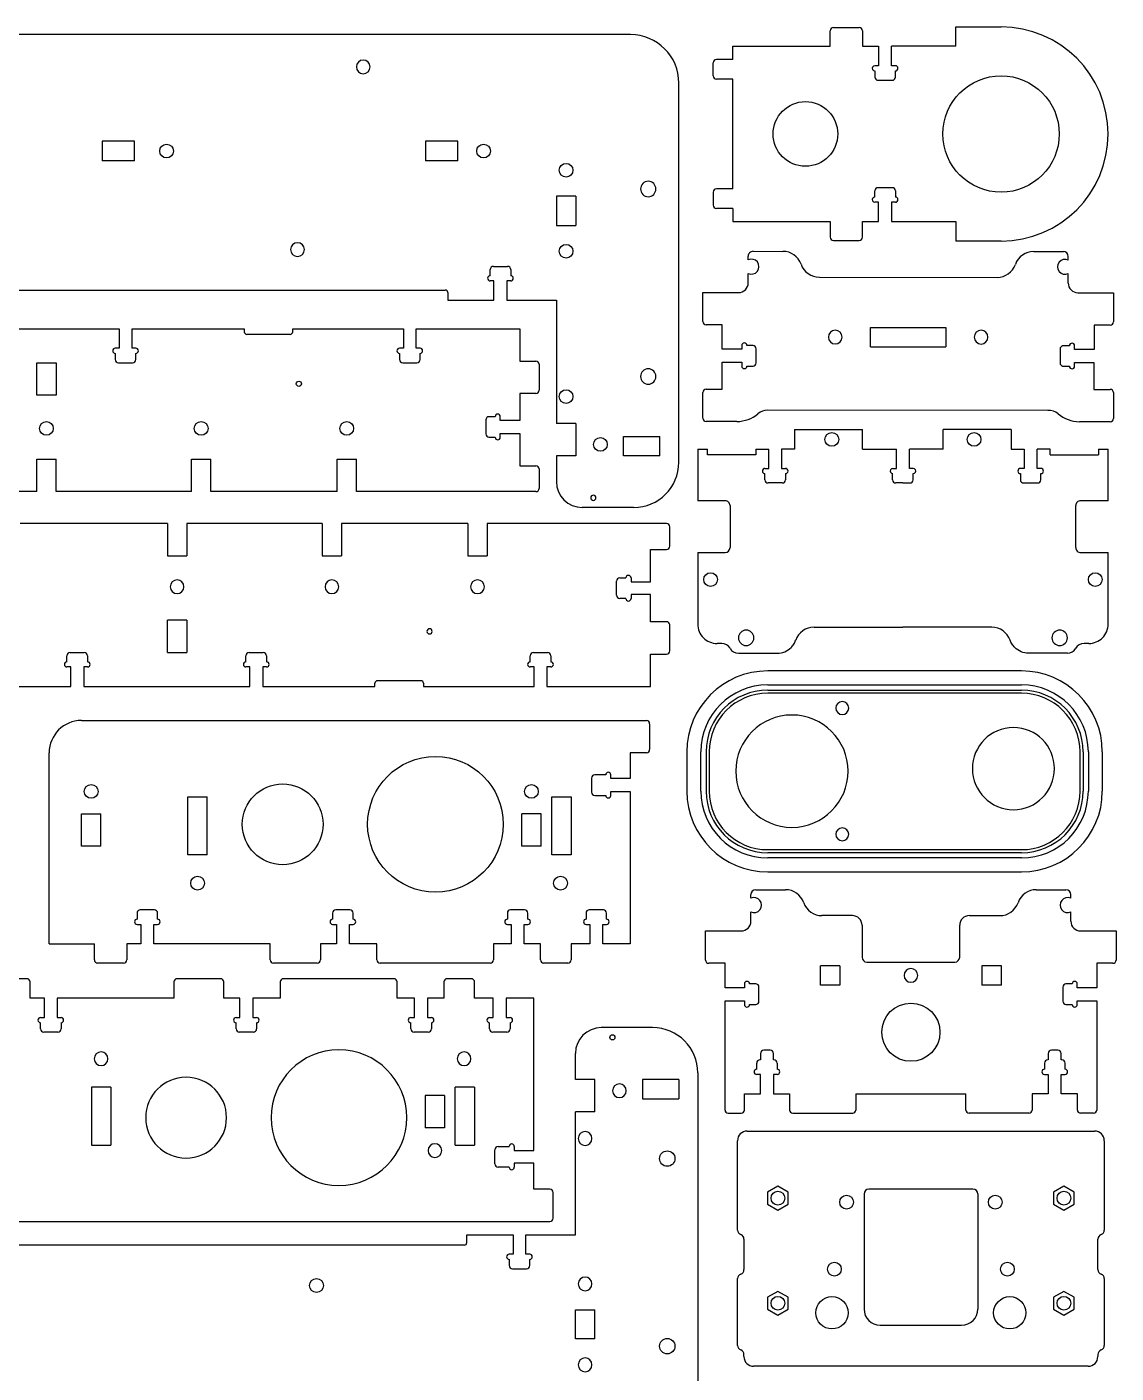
# Model space of a CAD drawing. Header units: millimetres. Extents: x 153 to 1657, y 1821 to 3313.
# Drawn here: x 982 to 1656, y 2480 to 3313 of the extents above; entities that cross this region are included whole.
import ezdxf

# ---------------------------------------------------------------- set-up
doc = ezdxf.new("R2010")
doc.units = ezdxf.units.MM
doc.layers.get('0').update_dxf_attribs({"color": 253, "lineweight": 70, "true_color": 0x8faf8f})

msp = doc.modelspace()

# ---------------------------------------------------------------- linework, layer by layer
at = {"color": 158, "lineweight": -3, "true_color": 0x052648}
for p, q in [((1354.97, 3308.17), (192.97, 3308.17)), ((1384.97, 3043.67), (1384.97, 3278.17)), ((1048.09, 3242.17), (1028.09, 3242.17)), ((1028.09, 3242.17), (1028.09, 3230.17)), ((1048.09, 3230.17), (1048.09, 3242.17)), ((1248.17, 3242.17), (1228.17, 3242.17)), ((1228.17, 3242.17), (1228.17, 3230.17)), ((1248.17, 3230.17), (1248.17, 3242.17)), ((1048.09, 3230.17), (1028.09, 3230.17)), ((1248.17, 3230.17), (1228.17, 3230.17)), ((1309.17, 3208.23), (1309.17, 3190.18)), ((1321.17, 3208.23), (1309.17, 3208.23)), ((1321.17, 3208.23), (1321.17, 3190.18)), ((1309.17, 3190.18), (1321.17, 3190.18)), ((1270.22, 3164.82), (1278.92, 3164.82)), ((1268.22, 3159.02), (1268.22, 3162.82)), ((1270.57, 3155.82), (1268.22, 3155.82)), ((1270.57, 3143.82), (1270.57, 3155.82)), ((1280.92, 3155.82), (1278.57, 3155.82)), ((1278.57, 3155.82), (1278.57, 3143.82)), ((1280.92, 3162.82), (1280.92, 3159.02)), ((307.57, 3150.17), (1240.37, 3150.17)), ((1241.97, 3148.57), (1241.97, 3143.82)), ((1241.97, 3143.82), (1270.57, 3143.82)), ((1278.57, 3143.82), (1309.17, 3143.82)), ((1309.17, 3143.82), (1309.17, 3067.67)), ((1321.17, 3067.67), (1309.17, 3067.67)), ((1321.17, 3067.67), (1321.17, 3047.67)), ((1350.72, 3047.67), (1350.72, 3059.67)), ((1350.72, 3059.67), (1373.22, 3059.67)), ((1373.22, 3047.67), (1373.22, 3059.67)), ((1321.17, 3047.67), (1309.17, 3047.67)), ((1309.17, 3047.67), (1309.17, 3031.67)), ((1373.22, 3047.67), (1350.72, 3047.67)), ((1356.97, 3015.67), (1325.17, 3015.67)), ((1368.74, 2693.93), (1336.94, 2693.93)), ((1320.94, 2661.93), (1320.94, 2677.93)), ((1396.74, 2665.93), (1396.74, 2431.43)), ((1332.94, 2661.93), (1320.94, 2661.93)), ((1332.94, 2641.93), (1332.94, 2661.93)), ((1384.99, 2661.93), (1362.49, 2661.93)), ((1362.49, 2661.93), (1362.49, 2649.93)), ((1384.99, 2661.93), (1384.99, 2649.93)), ((1362.49, 2649.93), (1384.99, 2649.93)), ((1320.94, 2565.78), (1320.94, 2641.93)), ((1332.94, 2641.93), (1320.94, 2641.93)), ((1253.74, 2565.78), (1282.34, 2565.78)), ((1253.74, 2561.03), (1253.74, 2565.78)), ((1282.34, 2565.78), (1282.34, 2553.78)), ((1290.34, 2553.78), (1290.34, 2565.78)), ((1290.34, 2565.78), (1320.94, 2565.78)), ((1252.14, 2559.43), (319.34, 2559.43)), ((1282.34, 2553.78), (1279.99, 2553.78)), ((1279.99, 2550.58), (1279.99, 2546.78)), ((1292.69, 2553.78), (1290.34, 2553.78)), ((1292.69, 2546.78), (1292.69, 2550.58)), ((1281.99, 2544.78), (1290.69, 2544.78)), ((1320.94, 2501.37), (1320.94, 2519.42)), ((1320.94, 2519.42), (1332.94, 2519.42)), ((1332.94, 2501.37), (1332.94, 2519.42)), ((1332.94, 2501.37), (1320.94, 2501.37))]:
    msp.add_line(p, q, dxfattribs=at)
at = {"color": 48, "lineweight": -3, "true_color": 0x483a05}
for p, q in [((1478.59, 3300.92), (1478.59, 3310.54)), ((1480.59, 3312.54), (1496.59, 3312.54)), ((1498.59, 3310.54), (1498.59, 3300.92)), ((1556.45, 3300.92), (1556.45, 3312.92)), ((1556.45, 3312.92), (1584.37, 3312.92)), ((1418.3, 3292.7), (1418.3, 3300.92)), ((1418.3, 3300.92), (1478.59, 3300.92)), ((1498.59, 3300.92), (1508.59, 3300.92)), ((1508.59, 3300.92), (1508.59, 3288.92)), ((1556.45, 3300.92), (1516.59, 3300.92)), ((1516.59, 3288.92), (1516.59, 3300.92)), ((1406.3, 3282.7), (1406.3, 3290.7)), ((1418.3, 3292.7), (1408.3, 3292.7)), ((1418.3, 3280.7), (1408.3, 3280.7)), ((1418.3, 3212.7), (1418.3, 3280.7)), ((1508.59, 3288.92), (1506.25, 3288.92)), ((1506.25, 3285.72), (1506.25, 3281.92)), ((1518.95, 3288.92), (1516.59, 3288.92)), ((1518.95, 3281.92), (1518.95, 3285.72)), ((1508.25, 3279.92), (1516.95, 3279.92)), ((1406.3, 3210.7), (1406.3, 3202.7)), ((1418.3, 3212.7), (1408.3, 3212.7)), ((1506.25, 3207.68), (1506.25, 3211.48)), ((1516.95, 3213.48), (1508.25, 3213.48)), ((1518.95, 3211.48), (1518.95, 3207.68)), ((1418.3, 3200.7), (1408.3, 3200.7)), ((1418.3, 3200.7), (1418.3, 3192.48)), ((1508.59, 3204.48), (1506.25, 3204.48)), ((1508.59, 3192.48), (1508.59, 3204.48)), ((1518.95, 3204.48), (1516.59, 3204.48)), ((1516.59, 3204.48), (1516.59, 3192.48)), ((1418.3, 3192.48), (1478.59, 3192.48)), ((1478.59, 3192.48), (1478.59, 3182.86)), ((1498.59, 3182.86), (1498.59, 3192.48)), ((1498.59, 3192.48), (1508.59, 3192.48)), ((1516.59, 3192.48), (1556.45, 3192.48)), ((1556.45, 3192.48), (1556.45, 3180.48)), ((1480.59, 3180.86), (1496.59, 3180.86)), ((1430.9, 3174.13), (1449.29, 3174.11)), ((1584.37, 3180.48), (1556.45, 3180.48)), ((1604.54, 3174.02), (1622.91, 3174.01)), ((1427.9, 3168.81), (1427.9, 3171.13)), ((1625.9, 3168.69), (1625.9, 3171.01)), ((1427.89, 3154.62), (1427.89, 3160.44)), ((1471.9, 3158.1), (1581.9, 3158.03)), ((1625.89, 3154.5), (1625.9, 3160.32)), ((1399.87, 3130.64), (1399.89, 3148.64)), ((1399.89, 3148.64), (1421.89, 3148.63)), ((1631.89, 3148.5), (1653.89, 3148.49)), ((1653.89, 3148.49), (1653.88, 3130.49)), ((935.81, 3126.22), (1038.58, 3126.22)), ((1038.58, 3126.22), (1038.58, 3114.22)), ((1046.58, 3126.22), (1116.04, 3126.22)), ((1046.58, 3114.22), (1046.58, 3126.22)), ((1116.04, 3126.22), (1116.04, 3124.32)), ((1144.44, 3122.72), (1117.64, 3122.72)), ((1146.04, 3124.32), (1146.04, 3126.22)), ((1146.04, 3126.22), (1214.48, 3126.22)), ((1214.48, 3126.22), (1214.48, 3114.22)), ((1222.48, 3126.22), (1286.48, 3126.22)), ((1222.48, 3114.22), (1222.48, 3126.22)), ((1286.48, 3126.22), (1286.48, 3106.22)), ((1411.87, 3128.63), (1401.87, 3128.64)), ((1411.86, 3113.51), (1411.87, 3128.63)), ((1503.6, 3115.08), (1503.61, 3127.08)), ((1503.61, 3127.08), (1550.18, 3127.05)), ((1550.18, 3127.05), (1550.17, 3115.05)), ((1641.88, 3128.49), (1641.87, 3113.37)), ((1651.88, 3128.49), (1641.88, 3128.49)), ((1038.58, 3114.22), (1036.23, 3114.22)), ((1048.93, 3114.22), (1046.58, 3114.22)), ((1214.48, 3114.22), (1212.13, 3114.22)), ((1224.83, 3114.22), (1222.48, 3114.22)), ((1423.87, 3115.85), (1423.86, 3113.5)), ((1430.87, 3115.85), (1427.07, 3115.85)), ((1503.6, 3115.08), (1550.17, 3115.05)), ((1626.67, 3115.73), (1622.87, 3115.73)), ((1629.87, 3113.38), (1629.87, 3115.73)), ((1036.23, 3111.02), (1036.23, 3107.22)), ((1048.93, 3107.22), (1048.93, 3111.02)), ((1212.13, 3111.02), (1212.13, 3107.22)), ((1224.83, 3107.22), (1224.83, 3111.02)), ((1286.48, 3106.22), (1296.48, 3106.22)), ((1423.86, 3113.5), (1411.86, 3113.51)), ((1432.86, 3105.15), (1432.86, 3113.85)), ((1620.87, 3113.73), (1620.87, 3105.03)), ((1641.87, 3113.37), (1629.87, 3113.38)), ((987.58, 3105.22), (999.58, 3105.22)), ((987.58, 3085.22), (987.58, 3105.22)), ((999.58, 3105.22), (999.58, 3085.22)), ((1038.23, 3105.22), (1046.93, 3105.22)), ((1214.13, 3105.22), (1222.83, 3105.22)), ((1298.48, 3104.22), (1298.48, 3088.22)), ((1411.85, 3088.88), (1411.86, 3105.51)), ((1411.86, 3105.51), (1423.86, 3105.5)), ((1423.86, 3105.5), (1423.86, 3103.15)), ((1427.06, 3103.15), (1430.86, 3103.15)), ((1622.86, 3103.03), (1626.66, 3103.03)), ((1629.86, 3103.03), (1629.87, 3105.38)), ((1629.87, 3105.38), (1641.86, 3105.37)), ((1641.86, 3105.37), (1641.85, 3088.74)), ((999.58, 3085.22), (987.58, 3085.22)), ((1286.48, 3086.22), (1286.48, 3069.48)), ((1296.48, 3086.22), (1286.48, 3086.22)), ((1399.84, 3070.89), (1399.85, 3086.89)), ((1401.85, 3088.89), (1411.85, 3088.88)), ((1641.85, 3088.74), (1651.85, 3088.74)), ((1653.85, 3086.74), (1653.84, 3070.74)), ((1613.23, 3075.76), (1439.78, 3075.87)), ((1265.48, 3069.83), (1265.48, 3061.13)), ((1271.28, 3071.83), (1267.48, 3071.83)), ((1274.48, 3069.48), (1274.48, 3071.83)), ((1286.48, 3069.48), (1274.48, 3069.48)), ((1420.88, 3068.88), (1401.84, 3068.89)), ((1651.84, 3068.74), (1632.81, 3068.75)), ((1267.48, 3059.13), (1271.28, 3059.13)), ((1274.48, 3061.48), (1286.48, 3061.48)), ((1274.48, 3059.13), (1274.48, 3061.48)), ((1286.48, 3061.48), (1286.48, 3041.48)), ((1456.58, 3063.82), (1498.62, 3063.82)), ((1456.58, 3063.82), (1456.58, 3051.82)), ((1498.62, 3051.82), (1498.62, 3063.82)), ((1590.65, 3063.82), (1548.62, 3063.82)), ((1548.62, 3051.82), (1548.62, 3063.82)), ((1590.65, 3063.82), (1590.65, 3051.82)), ((1396.62, 3051.82), (1402.62, 3051.82)), ((1396.62, 3051.82), (1396.62, 3019.84)), ((1402.62, 3048.32), (1402.62, 3051.82)), ((1432.58, 3048.32), (1402.62, 3048.32)), ((1432.58, 3051.82), (1432.58, 3048.32)), ((1432.58, 3051.82), (1440.58, 3051.82)), ((1440.58, 3039.82), (1440.58, 3051.82)), ((1456.58, 3051.82), (1448.58, 3051.82)), ((1448.58, 3051.82), (1448.58, 3039.82)), ((1498.62, 3051.82), (1519.62, 3051.82)), ((1519.62, 3039.82), (1519.62, 3051.82)), ((1548.62, 3051.82), (1527.62, 3051.82)), ((1527.62, 3039.82), (1527.62, 3051.82)), ((1590.65, 3051.82), (1598.66, 3051.82)), ((1598.66, 3051.82), (1598.66, 3039.82)), ((1614.66, 3051.82), (1606.66, 3051.82)), ((1606.66, 3039.82), (1606.66, 3051.82)), ((1614.66, 3048.32), (1614.66, 3051.82)), ((1614.66, 3048.32), (1644.62, 3048.32)), ((1644.62, 3051.82), (1644.62, 3048.32)), ((1644.62, 3051.82), (1650.62, 3051.82)), ((1650.62, 3019.84), (1650.62, 3051.82)), ((987.58, 3025.48), (987.58, 3045.48)), ((987.58, 3045.48), (999.58, 3045.48)), ((999.58, 3025.48), (999.58, 3045.48)), ((1083.38, 3025.48), (1083.38, 3045.48)), ((1083.38, 3045.48), (1095.38, 3045.48)), ((1095.38, 3025.48), (1095.38, 3045.48)), ((1173.48, 3025.48), (1173.48, 3045.48)), ((1173.48, 3045.48), (1185.48, 3045.48)), ((1185.48, 3025.48), (1185.48, 3045.48)), ((1286.48, 3041.48), (1296.48, 3041.48)), ((1298.48, 3039.48), (1298.48, 3027.48)), ((1438.23, 3039.82), (1440.58, 3039.82)), ((1448.58, 3039.82), (1450.94, 3039.82)), ((1517.27, 3039.82), (1519.62, 3039.82)), ((1529.97, 3039.82), (1527.62, 3039.82)), ((1598.66, 3039.82), (1596.3, 3039.82)), ((1609.01, 3039.82), (1606.66, 3039.82)), ((1438.23, 3032.82), (1438.23, 3036.62)), ((1450.93, 3036.62), (1450.93, 3032.82)), ((1517.27, 3032.82), (1517.27, 3036.62)), ((1529.97, 3032.82), (1529.97, 3036.62)), ((1596.31, 3036.62), (1596.31, 3032.82)), ((1609.01, 3032.82), (1609.01, 3036.62)), ((987.58, 3025.48), (896.48, 3025.48)), ((1083.38, 3025.48), (999.58, 3025.48)), ((1173.48, 3025.48), (1095.38, 3025.48)), ((1296.48, 3025.48), (1185.48, 3025.48)), ((1448.93, 3030.82), (1440.23, 3030.82)), ((1523.62, 3030.82), (1519.27, 3030.82)), ((1523.62, 3030.82), (1527.97, 3030.82)), ((1598.31, 3030.82), (1607.01, 3030.82)), ((1413.62, 3019.84), (1396.62, 3019.84)), ((1416.62, 3016.84), (1416.62, 2990.84)), ((1630.62, 2990.84), (1630.62, 3016.84)), ((1650.62, 3019.84), (1633.62, 3019.84)), ((1068.46, 3005.75), (977.36, 3005.75)), ((1068.46, 3005.75), (1068.46, 2985.75)), ((1164.26, 3005.75), (1080.46, 3005.75)), ((1080.46, 3005.75), (1080.46, 2985.75)), ((1164.26, 3005.75), (1164.26, 2985.75)), ((1254.36, 3005.75), (1176.26, 3005.75)), ((1176.26, 3005.75), (1176.26, 2985.75)), ((1254.36, 3005.75), (1254.36, 2985.75)), ((1377.36, 3005.75), (1266.36, 3005.75)), ((1266.36, 3005.75), (1266.36, 2985.75)), ((1379.36, 2991.75), (1379.36, 3003.75)), ((1367.36, 2969.75), (1367.36, 2989.75)), ((1367.36, 2989.75), (1377.36, 2989.75)), ((1068.46, 2985.75), (1080.46, 2985.75)), ((1164.26, 2985.75), (1176.26, 2985.75)), ((1254.36, 2985.75), (1266.36, 2985.75)), ((1396.62, 2987.84), (1413.62, 2987.84)), ((1396.62, 2987.84), (1396.62, 2943.57)), ((1633.62, 2987.84), (1650.62, 2987.84)), ((1650.62, 2943.57), (1650.62, 2987.84)), ((1346.36, 2961.4), (1346.36, 2970.1)), ((1348.36, 2972.1), (1352.16, 2972.1)), ((1355.36, 2972.1), (1355.36, 2969.75)), ((1355.36, 2969.75), (1367.36, 2969.75)), ((1352.16, 2959.4), (1348.36, 2959.4)), ((1367.36, 2961.75), (1355.36, 2961.75)), ((1355.36, 2961.75), (1355.36, 2959.4)), ((1367.36, 2945.01), (1367.36, 2961.75)), ((1080.46, 2946.01), (1068.46, 2946.01)), ((1068.46, 2926.01), (1068.46, 2946.01)), ((1080.46, 2946.01), (1080.46, 2926.01)), ((1377.36, 2945.01), (1367.36, 2945.01)), ((1379.36, 2927.01), (1379.36, 2943.01)), ((1468.6, 2941.6), (1523.62, 2941.57)), ((1578.63, 2941.6), (1523.62, 2941.57)), ((1411.47, 2931.57), (1408.62, 2931.57)), ((1638.62, 2931.57), (1635.77, 2931.57)), ((1006.34, 2920.21), (1006.34, 2924.01)), ((1008.34, 2926.01), (1017.04, 2926.01)), ((1019.04, 2924.01), (1019.04, 2920.21)), ((1068.46, 2926.01), (1080.46, 2926.01)), ((1117.11, 2920.21), (1117.11, 2924.01)), ((1119.11, 2926.01), (1127.81, 2926.01)), ((1129.81, 2924.01), (1129.81, 2920.21)), ((1293.01, 2920.21), (1293.01, 2924.01)), ((1295.01, 2926.01), (1303.71, 2926.01)), ((1305.71, 2924.01), (1305.71, 2920.21)), ((1367.36, 2905.01), (1367.36, 2925.01)), ((1367.36, 2925.01), (1377.36, 2925.01)), ((1421.86, 2925.57), (1445.95, 2925.56)), ((1625.38, 2925.57), (1601.29, 2925.56)), ((1008.69, 2917.01), (1006.34, 2917.01)), ((1008.69, 2905.01), (1008.69, 2917.01)), ((1019.04, 2917.01), (1016.69, 2917.01)), ((1016.69, 2917.01), (1016.69, 2905.01)), ((1119.46, 2917.01), (1117.11, 2917.01)), ((1119.46, 2905.01), (1119.46, 2917.01)), ((1129.81, 2917.01), (1127.46, 2917.01)), ((1127.46, 2917.01), (1127.46, 2905.01)), ((1295.36, 2917.01), (1293.01, 2917.01)), ((1295.36, 2905.01), (1295.36, 2917.01)), ((1305.71, 2917.01), (1303.36, 2917.01)), ((1303.36, 2917.01), (1303.36, 2905.01)), ((1196.92, 2905.01), (1196.92, 2906.91)), ((1225.32, 2908.51), (1198.52, 2908.51)), ((1226.92, 2906.91), (1226.92, 2905.01)), ((945.36, 2905.01), (1008.69, 2905.01)), ((1016.69, 2905.01), (1119.46, 2905.01)), ((1127.46, 2905.01), (1196.92, 2905.01)), ((1226.92, 2905.01), (1295.36, 2905.01)), ((1303.36, 2905.01), (1367.36, 2905.01)), ((1015.31, 2883.94), (1364.89, 2883.94)), ((1366.89, 2881.94), (1366.89, 2865.94)), ((995.31, 2745.79), (995.31, 2863.94)), ((1354.89, 2863.94), (1354.89, 2847.94)), ((1364.89, 2863.94), (1354.89, 2863.94)), ((1330.89, 2848.29), (1330.89, 2839.59)), ((1339.69, 2850.29), (1332.89, 2850.29)), ((1342.89, 2847.94), (1342.89, 2850.29)), ((1354.89, 2847.94), (1342.89, 2847.94)), ((1342.89, 2839.94), (1354.89, 2839.94)), ((1342.89, 2837.59), (1342.89, 2839.94)), ((1354.89, 2839.94), (1354.89, 2745.79)), ((1081.16, 2800.79), (1081.16, 2836.79)), ((1081.16, 2836.79), (1093.16, 2836.79)), ((1093.16, 2800.79), (1093.16, 2836.79)), ((1306.31, 2800.79), (1306.31, 2836.79)), ((1306.31, 2836.79), (1318.31, 2836.79)), ((1318.31, 2836.79), (1318.31, 2800.79)), ((1332.89, 2837.59), (1339.69, 2837.59)), ((1015.31, 2806.09), (1015.31, 2826.09)), ((1015.31, 2826.09), (1027.31, 2826.09)), ((1027.31, 2806.09), (1027.31, 2826.09)), ((1287.75, 2806.09), (1287.75, 2826.09)), ((1299.75, 2826.09), (1287.75, 2826.09)), ((1299.75, 2806.09), (1299.75, 2826.09)), ((1027.31, 2806.09), (1015.31, 2806.09)), ((1299.75, 2806.09), (1287.75, 2806.09)), ((1093.16, 2800.79), (1081.16, 2800.79)), ((1318.31, 2800.79), (1306.31, 2800.79)), ((1429.53, 2773.93), (1429.53, 2776.24)), ((1432.53, 2779.24), (1450.9, 2779.24)), ((1606.16, 2779.24), (1624.53, 2779.24)), ((1627.53, 2773.93), (1627.53, 2776.24)), ((1049.71, 2764.79), (1049.71, 2760.99)), ((1060.41, 2766.79), (1051.71, 2766.79)), ((1062.41, 2760.99), (1062.41, 2764.79)), ((1170.71, 2764.79), (1170.71, 2760.99)), ((1181.41, 2766.79), (1172.71, 2766.79)), ((1183.41, 2760.99), (1183.41, 2764.79)), ((1278.84, 2764.79), (1278.84, 2760.99)), ((1289.54, 2766.79), (1280.84, 2766.79)), ((1291.54, 2760.99), (1291.54, 2764.79)), ((1327.54, 2764.79), (1327.54, 2760.99)), ((1338.24, 2766.79), (1329.54, 2766.79)), ((1340.24, 2760.99), (1340.24, 2764.79)), ((1429.53, 2759.74), (1429.53, 2765.56)), ((1627.53, 2759.74), (1627.53, 2765.56)), ((1049.71, 2757.79), (1052.06, 2757.79)), ((1052.06, 2757.79), (1052.06, 2745.79)), ((1060.06, 2757.79), (1062.41, 2757.79)), ((1060.06, 2745.79), (1060.06, 2757.79)), ((1170.71, 2757.79), (1173.06, 2757.79)), ((1173.06, 2757.79), (1173.06, 2745.79)), ((1181.06, 2757.79), (1183.41, 2757.79)), ((1181.06, 2745.79), (1181.06, 2757.79)), ((1278.84, 2757.79), (1281.19, 2757.79)), ((1281.19, 2757.79), (1281.19, 2745.79)), ((1289.19, 2757.79), (1291.54, 2757.79)), ((1289.19, 2745.79), (1289.19, 2757.79)), ((1327.54, 2757.79), (1329.89, 2757.79)), ((1329.89, 2757.79), (1329.89, 2745.79)), ((1337.89, 2757.79), (1340.24, 2757.79)), ((1337.89, 2745.79), (1337.89, 2757.79)), ((1492.32, 2763.24), (1473.53, 2763.24)), ((1498.32, 2757.24), (1498.32, 2737.49)), ((1558.74, 2737.49), (1558.74, 2757.24)), ((1564.74, 2763.24), (1583.53, 2763.24)), ((1401.53, 2735.74), (1401.53, 2753.74)), ((1401.53, 2753.74), (1423.53, 2753.74)), ((1633.53, 2753.74), (1655.53, 2753.74)), ((1655.53, 2753.74), (1655.53, 2735.74)), ((995.31, 2745.79), (1023.31, 2745.79)), ((1023.31, 2735.79), (1023.31, 2745.79)), ((1043.31, 2745.79), (1043.31, 2735.79)), ((1052.06, 2745.79), (1043.31, 2745.79)), ((1132.16, 2745.79), (1060.06, 2745.79)), ((1132.16, 2735.79), (1132.16, 2745.79)), ((1163.16, 2745.79), (1163.16, 2735.79)), ((1173.06, 2745.79), (1163.16, 2745.79)), ((1198.06, 2745.79), (1181.06, 2745.79)), ((1198.06, 2735.79), (1198.06, 2745.79)), ((1270.31, 2745.79), (1270.31, 2735.79)), ((1281.19, 2745.79), (1270.31, 2745.79)), ((1299.31, 2745.79), (1289.19, 2745.79)), ((1299.31, 2735.79), (1299.31, 2745.79)), ((1318.31, 2745.79), (1318.31, 2735.79)), ((1329.89, 2745.79), (1318.31, 2745.79)), ((1354.89, 2745.79), (1337.89, 2745.79)), ((1041.31, 2733.79), (1025.31, 2733.79)), ((1161.16, 2733.79), (1134.16, 2733.79)), ((1268.31, 2733.79), (1200.06, 2733.79)), ((1316.31, 2733.79), (1301.31, 2733.79)), ((1413.53, 2733.74), (1403.53, 2733.74)), ((1413.53, 2718.62), (1413.53, 2733.74)), ((1484.54, 2732.24), (1472.54, 2732.24)), ((1472.54, 2720.24), (1472.54, 2732.24)), ((1484.54, 2732.24), (1484.54, 2720.24)), ((1501.32, 2734.49), (1555.74, 2734.49)), ((1584.54, 2732.24), (1572.54, 2732.24)), ((1572.54, 2732.24), (1572.54, 2720.24)), ((1584.54, 2720.24), (1584.54, 2732.24)), ((1643.53, 2733.74), (1643.53, 2718.62)), ((1653.53, 2733.74), (1643.53, 2733.74)), ((981.58, 2724.19), (965.58, 2724.19)), ((1101.43, 2724.19), (1074.43, 2724.19)), ((1208.58, 2724.19), (1140.33, 2724.19)), ((1256.58, 2724.19), (1241.58, 2724.19)), ((983.58, 2712.19), (983.58, 2722.19)), ((1072.43, 2722.19), (1072.43, 2712.19)), ((1103.43, 2712.19), (1103.43, 2722.19)), ((1138.33, 2722.19), (1138.33, 2712.19)), ((1210.58, 2712.19), (1210.58, 2722.19)), ((1239.58, 2722.19), (1239.58, 2712.19)), ((1258.58, 2712.19), (1258.58, 2722.19)), ((1425.53, 2718.62), (1413.53, 2718.62)), ((1425.53, 2720.97), (1425.53, 2718.62)), ((1432.53, 2720.97), (1428.73, 2720.97)), ((1434.53, 2710.27), (1434.53, 2718.97)), ((1484.54, 2720.24), (1472.54, 2720.24)), ((1584.54, 2720.24), (1572.54, 2720.24)), ((1622.53, 2718.97), (1622.53, 2710.27)), ((1628.33, 2720.97), (1624.53, 2720.97)), ((1631.53, 2718.62), (1631.53, 2720.97)), ((1643.53, 2718.62), (1631.53, 2718.62)), ((992.33, 2712.19), (983.58, 2712.19)), ((992.33, 2700.19), (992.33, 2712.19)), ((1072.43, 2712.19), (1000.33, 2712.19)), ((1000.33, 2712.19), (1000.33, 2700.19)), ((1113.33, 2712.19), (1103.43, 2712.19)), ((1113.33, 2700.19), (1113.33, 2712.19)), ((1138.33, 2712.19), (1121.33, 2712.19)), ((1121.33, 2712.19), (1121.33, 2700.19)), ((1221.46, 2712.19), (1210.58, 2712.19)), ((1221.46, 2700.19), (1221.46, 2712.19)), ((1239.58, 2712.19), (1229.46, 2712.19)), ((1229.46, 2712.19), (1229.46, 2700.19)), ((1270.16, 2712.19), (1258.58, 2712.19)), ((1270.16, 2700.19), (1270.16, 2712.19)), ((1295.16, 2712.19), (1278.16, 2712.19)), ((1278.16, 2712.19), (1278.16, 2700.19)), ((1295.16, 2618.04), (1295.16, 2712.19)), ((1413.53, 2710.62), (1425.53, 2710.62)), ((1413.53, 2642.99), (1413.53, 2710.62)), ((1425.53, 2710.62), (1425.53, 2708.27)), ((1428.73, 2708.27), (1432.53, 2708.27)), ((1624.53, 2708.27), (1628.33, 2708.27)), ((1631.53, 2710.62), (1643.53, 2710.62)), ((1631.53, 2708.27), (1631.53, 2710.62)), ((1643.53, 2710.62), (1643.53, 2642.99)), ((989.98, 2700.19), (992.33, 2700.19)), ((1000.33, 2700.19), (1002.68, 2700.19)), ((1110.98, 2700.19), (1113.33, 2700.19)), ((1121.33, 2700.19), (1123.68, 2700.19)), ((1219.11, 2700.19), (1221.46, 2700.19)), ((1229.46, 2700.19), (1231.81, 2700.19)), ((1267.81, 2700.19), (1270.16, 2700.19)), ((1278.16, 2700.19), (1280.51, 2700.19)), ((989.98, 2693.19), (989.98, 2696.99)), ((1000.68, 2691.19), (991.98, 2691.19)), ((1002.68, 2696.99), (1002.68, 2693.19)), ((1110.98, 2693.19), (1110.98, 2696.99)), ((1121.68, 2691.19), (1112.98, 2691.19)), ((1123.68, 2696.99), (1123.68, 2693.19)), ((1219.11, 2693.19), (1219.11, 2696.99)), ((1229.81, 2691.19), (1221.11, 2691.19)), ((1231.81, 2696.99), (1231.81, 2693.19)), ((1267.81, 2693.19), (1267.81, 2696.99)), ((1278.51, 2691.19), (1269.81, 2691.19)), ((1280.51, 2696.99), (1280.51, 2693.19)), ((1435.49, 2673.99), (1435.14, 2673.99)), ((1435.49, 2677.99), (1435.49, 2673.99)), ((1441.49, 2679.99), (1437.49, 2679.99)), ((1443.49, 2673.99), (1443.49, 2677.99)), ((1443.84, 2673.99), (1443.49, 2673.99)), ((1613.57, 2673.99), (1613.22, 2673.99)), ((1613.57, 2677.99), (1613.57, 2673.99)), ((1619.57, 2679.99), (1615.57, 2679.99)), ((1621.57, 2673.99), (1621.57, 2677.99)), ((1621.92, 2673.99), (1621.57, 2673.99)), ((1433.14, 2668.16), (1433.14, 2671.99)), ((1435.49, 2664.96), (1433.14, 2664.96)), ((1435.49, 2652.99), (1435.49, 2664.96)), ((1445.84, 2665.02), (1443.49, 2665.02)), ((1443.49, 2665.02), (1443.49, 2652.99)), ((1445.84, 2671.99), (1445.84, 2668.22)), ((1611.22, 2671.99), (1611.22, 2668.22)), ((1611.22, 2665.02), (1613.57, 2665.02)), ((1613.57, 2665.02), (1613.57, 2652.99)), ((1621.57, 2652.99), (1621.57, 2664.96)), ((1621.57, 2664.96), (1623.92, 2664.96)), ((1623.92, 2668.16), (1623.92, 2671.99)), ((1021.43, 2657.19), (1021.43, 2621.19)), ((1033.43, 2657.19), (1021.43, 2657.19)), ((1033.43, 2657.19), (1033.43, 2621.19)), ((1246.58, 2621.19), (1246.58, 2657.19)), ((1258.58, 2657.19), (1246.58, 2657.19)), ((1258.58, 2657.19), (1258.58, 2621.19)), ((1228.02, 2651.89), (1228.02, 2631.89)), ((1240.02, 2651.89), (1228.02, 2651.89)), ((1240.02, 2651.89), (1240.02, 2631.89)), ((1425.49, 2652.99), (1435.49, 2652.99)), ((1425.49, 2642.99), (1425.49, 2652.99)), ((1443.49, 2652.99), (1453.49, 2652.99)), ((1453.49, 2652.99), (1453.49, 2642.99)), ((1494.53, 2652.99), (1562.53, 2652.99)), ((1494.53, 2652.99), (1494.53, 2642.99)), ((1562.53, 2642.99), (1562.53, 2652.99)), ((1613.57, 2652.99), (1603.57, 2652.99)), ((1603.57, 2652.99), (1603.57, 2642.99)), ((1631.57, 2652.99), (1621.57, 2652.99)), ((1631.57, 2642.99), (1631.57, 2652.99)), ((1415.53, 2640.99), (1423.49, 2640.99)), ((1455.49, 2640.99), (1492.53, 2640.99)), ((1601.57, 2640.99), (1564.53, 2640.99)), ((1641.53, 2640.99), (1633.57, 2640.99)), ((1240.02, 2631.89), (1228.02, 2631.89)), ((1421.24, 2568.75), (1421.24, 2623.99)), ((1427.24, 2629.99), (1642.24, 2629.99)), ((1648.24, 2623.99), (1648.24, 2568.75)), ((1021.43, 2621.19), (1033.43, 2621.19)), ((1246.58, 2621.19), (1258.58, 2621.19)), ((1271.16, 2609.69), (1271.16, 2618.39)), ((1273.16, 2620.39), (1279.96, 2620.39)), ((1283.16, 2620.39), (1283.16, 2618.04)), ((1283.16, 2618.04), (1295.16, 2618.04)), ((1279.96, 2607.69), (1273.16, 2607.69)), ((1295.16, 2610.04), (1283.16, 2610.04)), ((1283.16, 2610.04), (1283.16, 2607.69)), ((1295.16, 2594.04), (1295.16, 2610.04)), ((1305.16, 2594.04), (1295.16, 2594.04)), ((1307.16, 2576.04), (1307.16, 2592.04)), ((1446.24, 2595.8), (1439.89, 2592.13)), ((1439.89, 2592.13), (1439.89, 2584.8)), ((1452.59, 2592.13), (1446.24, 2595.8)), ((1452.59, 2584.8), (1452.59, 2592.13)), ((1499.54, 2591.06), (1499.54, 2519.87)), ((1566.94, 2594.06), (1502.54, 2594.06)), ((1569.94, 2591.06), (1569.94, 2519.87)), ((1623.24, 2595.8), (1616.89, 2592.13)), ((1616.89, 2592.13), (1616.89, 2584.8)), ((1629.59, 2592.13), (1623.24, 2595.8)), ((1629.59, 2584.8), (1629.59, 2592.13)), ((1439.89, 2584.8), (1446.24, 2581.13)), ((1446.24, 2581.13), (1452.59, 2584.8)), ((1616.89, 2584.8), (1623.24, 2581.13)), ((1623.24, 2581.13), (1629.59, 2584.8)), ((955.58, 2574.04), (1305.16, 2574.04)), ((1425.24, 2563.15), (1425.24, 2544.27)), ((1644.24, 2544.27), (1644.24, 2563.15)), ((1421.24, 2497.39), (1421.24, 2538.68)), ((1648.24, 2538.68), (1648.24, 2497.39)), ((1446.24, 2530.8), (1439.89, 2527.13)), ((1439.89, 2527.13), (1439.89, 2519.8)), ((1452.59, 2527.13), (1446.24, 2530.8)), ((1452.59, 2519.8), (1452.59, 2527.13)), ((1623.24, 2530.8), (1616.89, 2527.13)), ((1616.89, 2527.13), (1616.89, 2519.8)), ((1629.59, 2527.13), (1623.24, 2530.8)), ((1629.59, 2519.8), (1629.59, 2527.13)), ((1439.89, 2519.8), (1446.24, 2516.13)), ((1446.24, 2516.13), (1452.59, 2519.8)), ((1616.89, 2519.8), (1623.24, 2516.13)), ((1623.24, 2516.13), (1629.59, 2519.8)), ((1509.54, 2509.87), (1559.94, 2509.87)), ((1425.24, 2490.46), (1425.24, 2491.73)), ((1644.24, 2491.73), (1644.24, 2490.46)), ((1638.24, 2484.46), (1431.24, 2484.46))]:
    msp.add_line(p, q, dxfattribs=at)
at = {"color": 58, "lineweight": -3, "true_color": 0x484805}
for p, q in [((1597.01, 2914.56), (1439.94, 2914.56)), ((1439.94, 2905.91), (1597.01, 2905.91)), ((1439.94, 2902.69), (1597.01, 2902.69)), ((1597.01, 2900.76), (1439.94, 2900.76)), ((1389.94, 2864.56), (1389.94, 2840.24)), ((1398.59, 2840.24), (1398.59, 2864.56)), ((1401.81, 2864.56), (1401.81, 2840.24)), ((1403.74, 2864.56), (1403.74, 2840.24)), ((1633.21, 2840.24), (1633.21, 2864.56)), ((1635.14, 2864.56), (1635.14, 2840.24)), ((1638.36, 2864.56), (1638.36, 2840.24)), ((1647.01, 2864.56), (1647.01, 2840.24)), ((1439.94, 2804.04), (1597.01, 2804.04)), ((1597.01, 2802.12), (1439.94, 2802.12)), ((1597.01, 2798.89), (1439.94, 2798.89)), ((1439.94, 2790.24), (1597.01, 2790.24))]:
    msp.add_line(p, q, dxfattribs=at)
at = {"color": 158, "lineweight": -3, "true_color": 0x052648, "extrusion": (3.81401e-15, 8.67362e-19, -1)}
for centre in [(-1189.64, 3288.17), (-1148.97, 3175.17)]:
    msp.add_circle(centre, 4.25, dxfattribs=at)
at = {"color": 48, "lineweight": -3, "true_color": 0x483a05}
for centre, radius in [((1584.37, 3246.7), 36), ((1463.3, 3246.7), 20), ((1149.83, 3092.17), 1.6), ((993.58, 3064.6), 4.25), ((1089.38, 3064.6), 4.25), ((1179.48, 3064.6), 4.25), ((1479.62, 3057.82), 4.25), ((1567.62, 3057.82), 4.25), ((1404.62, 2971.07), 4.25), ((1642.61, 2971.07), 4.25), ((1234.35, 2819.71), 41.96), ((1021.31, 2840.09), 4.25), ((1139.79, 2819.71), 25), ((1293.75, 2840.09), 4.25), ((1087.16, 2783.29), 4.25), ((1311.75, 2783.29), 4.25), ((1528.54, 2691.12), 18), ((1446.24, 2588.46), 4.25), ((1488.74, 2585.98), 4.25), ((1580.74, 2585.98), 4.25), ((1623.24, 2588.46), 4.25), ((1481.24, 2544.56), 4.25), ((1588.24, 2544.56), 4.25), ((1446.24, 2523.46), 4.25), ((1479.73, 2517.56), 10), ((1589.74, 2517.56), 10), ((1623.24, 2523.46), 4.25)]:
    msp.add_circle(centre, radius, dxfattribs=at)
at = {"color": 158, "lineweight": -3, "true_color": 0x052648}
for centre, radius in [((1067.97, 3236.17), 4.25), ((1264.17, 3236.17), 4.25), ((1315.17, 3224.23), 4.25), ((1315.17, 3174.18), 4.25), ((1315.17, 3084.23), 4.25), ((1336.43, 3054.67), 4.25), ((1343.84, 2687.93), 1.6), ((1377.79, 2612.93), 4.76), ((1160.74, 2534.43), 4.25), ((1377.79, 2496.93), 4.76)]:
    msp.add_circle(centre, radius, dxfattribs=at)
at = {"color": 158, "lineweight": -3, "true_color": 0x052648, "extrusion": (5.71917e-18, 8.67362e-19, -1)}
for centre in [(-1366.02, 3212.67), (-1366.02, 3096.67)]:
    msp.add_circle(centre, 4.76, dxfattribs=at)
at = {"color": 48, "lineweight": -3, "true_color": 0x483a05, "extrusion": (-5.55112e-17, 8.67362e-19, -1)}
for centre in [(-1481.78, 3121.09), (-1571.96, 3121.04), (-1528.54, 2726.24)]:
    msp.add_circle(centre, 4.25, dxfattribs=at)
at = {"color": 158, "lineweight": -3, "true_color": 0x052648, "extrusion": (1.60288e-14, 8.67362e-19, -1)}
msp.add_circle((-1332.07, 3021.67), 1.6, dxfattribs=at)
at = {"color": 48, "lineweight": -3, "true_color": 0x483a05, "extrusion": (-6.66706e-15, 2.9258e-15, -1)}
for centre in [(-1074.46, 2966.63), (-1170.26, 2966.63), (-1260.36, 2966.63)]:
    msp.add_circle(centre, 4.25, dxfattribs=at)
at = {"color": 48, "lineweight": -3, "true_color": 0x483a05, "extrusion": (-6.66706e-15, -1.08521e-15, -1)}
msp.add_circle((-1230.71, 2939.06), 1.6, dxfattribs=at)
at = {"color": 58, "lineweight": -3, "true_color": 0x484805, "extrusion": (-5.55112e-17, 3.454e-15, -1)}
for centre, radius in [((-1486.09, 2891.61), 4), ((-1454.94, 2852.56), 34.75), ((-1592.01, 2854.16), 25.4), ((-1486.09, 2813.52), 4)]:
    msp.add_circle(centre, radius, dxfattribs=at)
at = {"color": 48, "lineweight": -3, "true_color": 0x483a05, "extrusion": (3.39762e-15, 1.23191e-15, -1)}
for centre, radius in [((-1027.43, 2674.69), 4.25), ((-1174.62, 2638.27), 41.96), ((-1252.02, 2674.69), 4.25), ((-1080.06, 2638.27), 25), ((-1234.02, 2617.89), 4.25)]:
    msp.add_circle(centre, radius, dxfattribs=at)
at = {"color": 158, "lineweight": -3, "true_color": 0x052648, "extrusion": (-3.80257e-15, 8.67362e-19, -1)}
for centre in [(-1348.2, 2654.93), (-1326.94, 2625.37), (-1326.94, 2535.42), (-1326.94, 2485.37)]:
    msp.add_circle(centre, 4.25, dxfattribs=at)
at = {"color": 158, "lineweight": -3, "true_color": 0x052648}
for centre, radius, start, end in [((1354.97, 3278.17), 30, 360, 90), ((1270.22, 3162.82), 2, 90, 180), ((1278.92, 3162.82), 2, 0, 90), ((1268.22, 3157.42), 1.6, 90, 270), ((1280.92, 3157.42), 1.6, 270, 90), ((1240.37, 3148.57), 1.6, 0, 90), ((1356.97, 3043.67), 28, 270, 0), ((1325.17, 3031.67), 16, 180, 270), ((1336.94, 2677.93), 16, 90, 180), ((1368.74, 2665.93), 28, 0, 90), ((1252.14, 2561.03), 1.6, 270, 0), ((1279.99, 2552.18), 1.6, 90, 270), ((1292.69, 2552.18), 1.6, 270, 90), ((1281.99, 2546.78), 2, 180, 270), ((1290.69, 2546.78), 2, 270, 0)]:
    msp.add_arc(centre, radius, start, end, dxfattribs=at)
at = {"color": 48, "lineweight": -3, "true_color": 0x483a05}
for centre, radius, start, end in [((1480.59, 3310.54), 2, 90, 180), ((1496.59, 3310.54), 2, 360, 90), ((1584.37, 3246.7), 66.22, 270, 90), ((1408.3, 3290.7), 2, 90, 180), ((1408.3, 3282.7), 2, 180, 270), ((1506.25, 3287.32), 1.6, 90.0008, 270.01745), ((1508.25, 3281.92), 2, 180.00913, 270.00913), ((1516.95, 3281.92), 2, 270.00913, 0.00913), ((1518.95, 3287.32), 1.6, 270.01992, 89.99834), ((1408.3, 3210.7), 2, 90, 180), ((1506.25, 3206.08), 1.6, 89.98255, 269.9992), ((1508.25, 3211.48), 2, 89.99087, 179.99087), ((1516.95, 3211.48), 2, 359.99087, 89.99087), ((1518.95, 3206.08), 1.6, 270.00166, 89.98008), ((1408.3, 3202.7), 2, 180, 270), ((1480.59, 3182.86), 2, 180, 270), ((1496.59, 3182.86), 2, 270, 0), ((1430.9, 3171.13), 3, 89.96524, 179.96524), ((1449.28, 3162.11), 12, 19.43658, 89.96524), ((1604.53, 3162.02), 12, 89.96524, 160.4939), ((1622.9, 3171.01), 3, 359.96524, 89.96524), ((1429.9, 3164.63), 4.64, 244.39026, 115.54021), ((1623.9, 3164.51), 4.64, 64.39026, 295.54021), ((1421.89, 3154.63), 6, 269.96524, 359.96524), ((1631.89, 3154.5), 6, 179.96524, 269.96524), ((1117.64, 3124.32), 1.6, 180, 270), ((1144.44, 3124.32), 1.6, 270, 0), ((1401.87, 3130.64), 2, 179.96524, 269.96524), ((1651.88, 3130.49), 2, 269.96524, 359.96524), ((1036.23, 3112.62), 1.6, 90, 270), ((1048.93, 3112.62), 1.6, 270, 90), ((1212.13, 3112.62), 1.6, 90, 270), ((1224.83, 3112.62), 1.6, 270, 90), ((1425.47, 3115.85), 1.6, 359.96524, 179.96524), ((1430.86, 3113.85), 2, 359.96524, 89.96524), ((1622.87, 3113.73), 2, 89.96524, 179.96524), ((1628.27, 3115.73), 1.6, 359.96524, 179.96524), ((1038.23, 3107.22), 2, 180, 270), ((1046.93, 3107.22), 2, 270, 0), ((1214.13, 3107.22), 2, 180, 270), ((1222.83, 3107.22), 2, 270, 0), ((1296.48, 3104.22), 2, 0, 90), ((1425.46, 3103.15), 1.6, 179.96524, 359.96524), ((1430.86, 3105.15), 2, 269.96524, 359.96524), ((1622.87, 3105.03), 2, 179.96524, 269.96524), ((1628.26, 3103.03), 1.6, 179.96524, 359.96524), ((1296.48, 3088.22), 2, 270, 360), ((1401.85, 3086.89), 2, 89.96524, 179.96524), ((1651.85, 3086.74), 2, 359.96524, 89.96524), ((1272.88, 3071.83), 1.6, 360, 180), ((1420.89, 3088.88), 20, 269.96524, 310.63027), ((1439.77, 3066.87), 9, 89.96524, 130.63027), ((1613.89, 3066.79), 9, 49.22615, 94.1891), ((1632.83, 3088.75), 20, 229.22615, 269.96524), ((1267.48, 3069.83), 2, 90, 180), ((1401.84, 3070.89), 2, 179.96524, 269.96524), ((1651.84, 3070.74), 2, 269.96524, 359.96524), ((1267.48, 3061.13), 2, 180, 270), ((1272.88, 3059.13), 1.6, 180, 360), ((1296.48, 3039.48), 2, 0, 90), ((1438.23, 3038.22), 1.6, 90.23539, 270.00028), ((1450.93, 3038.22), 1.6, 270.00011, 89.7652), ((1517.27, 3038.22), 1.6, 90.00029, 270.00048), ((1529.97, 3038.22), 1.6, 269.99952, 89.99971), ((1596.31, 3038.22), 1.6, 90.2348, 269.99989), ((1609.01, 3038.22), 1.6, 269.99972, 89.76461), ((1440.23, 3032.82), 2, 180.00011, 270.00029), ((1448.93, 3032.82), 2, 270.00029, 0.00011), ((1519.27, 3032.82), 2, 180.00048, 269.99992), ((1527.97, 3032.82), 2, 270.00008, 359.99952), ((1598.31, 3032.82), 2, 179.99989, 269.99971), ((1607.01, 3032.82), 2, 269.99971, 359.99989), ((1296.48, 3027.48), 2, 270, 360), ((1413.62, 3016.84), 3, 0.00029, 90.00037), ((1633.62, 3016.84), 3, 89.99963, 179.99971), ((1377.36, 3003.75), 2, 360, 90), ((1377.36, 2991.75), 2, 270, 360), ((1413.62, 2990.84), 3, 270.00029, 0.00029), ((1633.62, 2990.84), 3, 179.99971, 269.99971), ((1353.76, 2972.1), 1.6, 0, 180), ((1348.36, 2970.1), 2, 90, 180), ((1348.36, 2961.4), 2, 180, 270), ((1353.76, 2959.4), 1.6, 180, 0), ((1377.36, 2943.01), 2, 360, 90), ((1408.62, 2943.57), 12, 180, 270.00089), ((1426.62, 2935.07), 4.76, 90.00029, 270), ((1426.62, 2935.07), 4.76, 270.00029, 90), ((1468.6, 2929.6), 12, 89.96222, 160.63163), ((1578.64, 2929.6), 12, 19.36837, 90.03778), ((1620.62, 2935.07), 4.76, 90, 269.99971), ((1620.62, 2935.07), 4.76, 270, 89.99971), ((1638.62, 2943.57), 12, 269.99911, 0), ((1411.47, 2925.57), 6, 30.00837, 90.00089), ((1635.77, 2925.57), 6, 89.99911, 149.99163), ((1008.34, 2924.01), 2, 90, 180), ((1017.04, 2924.01), 2, 0, 90), ((1119.11, 2924.01), 2, 90, 180), ((1127.81, 2924.01), 2, 0, 90), ((1295.01, 2924.01), 2, 90, 180), ((1303.71, 2924.01), 2, 0, 90), ((1377.36, 2927.01), 2, 270, 360), ((1421.86, 2931.57), 6, 210.00837, 269.9838), ((1625.38, 2931.57), 6, 270.0162, 329.99163), ((1006.34, 2918.61), 1.6, 90, 270), ((1019.04, 2918.61), 1.6, 270, 90), ((1117.11, 2918.61), 1.6, 90, 270), ((1129.81, 2918.61), 1.6, 270, 90), ((1293.01, 2918.61), 1.6, 90, 270), ((1305.71, 2918.61), 1.6, 270, 90), ((1198.52, 2906.91), 1.6, 90, 180), ((1225.32, 2906.91), 1.6, 0, 90), ((1015.31, 2863.94), 20, 90, 180), ((1364.89, 2881.94), 2, 360, 90), ((1364.89, 2865.94), 2, 270, 360), ((1332.89, 2848.29), 2, 90, 180), ((1341.29, 2850.29), 1.6, 360, 180), ((1332.89, 2839.59), 2, 180, 270), ((1341.29, 2837.59), 1.6, 180, 360), ((1432.53, 2776.24), 3, 90, 180), ((1431.53, 2769.74), 4.64, 244.46677, 115.53323), ((1450.9, 2767.24), 12, 19.47122, 90), ((1606.16, 2767.24), 12, 90, 160.52878), ((1625.53, 2769.74), 4.64, 64.45719, 295.54281), ((1624.53, 2776.24), 3, 360, 90), ((1051.71, 2764.79), 2, 90, 180), ((1060.41, 2764.79), 2, 360, 90), ((1172.71, 2764.79), 2, 90, 180), ((1181.41, 2764.79), 2, 360, 90), ((1280.84, 2764.79), 2, 90, 180), ((1289.54, 2764.79), 2, 360, 90), ((1329.54, 2764.79), 2, 90, 180), ((1338.24, 2764.79), 2, 360, 90), ((1473.53, 2775.24), 12, 199.47122, 270), ((1583.53, 2775.24), 12, 270, 340.52878), ((1049.71, 2759.39), 1.6, 90, 270), ((1062.41, 2759.39), 1.6, 270, 90), ((1170.71, 2759.39), 1.6, 90, 270), ((1183.41, 2759.39), 1.6, 270, 90), ((1278.84, 2759.39), 1.6, 90, 270), ((1291.54, 2759.39), 1.6, 270, 90), ((1327.54, 2759.39), 1.6, 90, 270), ((1340.24, 2759.39), 1.6, 270, 90), ((1423.53, 2759.74), 6, 270, 360), ((1492.32, 2757.24), 6, 0, 90), ((1564.74, 2757.24), 6, 90, 180), ((1633.53, 2759.74), 6, 180, 270), ((1025.31, 2735.79), 2, 180, 270), ((1041.31, 2735.79), 2, 270, 360), ((1134.16, 2735.79), 2, 180, 270), ((1161.16, 2735.79), 2, 270, 360), ((1200.06, 2735.79), 2, 180, 270), ((1268.31, 2735.79), 2, 270, 360), ((1301.31, 2735.79), 2, 180, 270), ((1316.31, 2735.79), 2, 270, 360), ((1403.53, 2735.74), 2, 180, 270), ((1501.32, 2737.49), 3, 180, 270), ((1555.74, 2737.49), 3, 270, 0), ((1653.53, 2735.74), 2, 270, 360), ((981.58, 2722.19), 2, 360, 90), ((1074.43, 2722.19), 2, 90, 180), ((1101.43, 2722.19), 2, 360, 90), ((1140.33, 2722.19), 2, 90, 180), ((1208.58, 2722.19), 2, 360, 90), ((1241.58, 2722.19), 2, 90, 180), ((1256.58, 2722.19), 2, 360, 90), ((1427.13, 2720.97), 1.6, 360, 180), ((1432.53, 2718.97), 2, 360, 90), ((1624.53, 2718.97), 2, 90, 180), ((1629.93, 2720.97), 1.6, 360, 180), ((1427.13, 2708.27), 1.6, 180, 360), ((1432.53, 2710.27), 2, 270, 0), ((1624.53, 2710.27), 2, 180, 270), ((1629.93, 2708.27), 1.6, 180, 360), ((989.98, 2698.59), 1.6, 90, 270), ((1002.68, 2698.59), 1.6, 270, 90), ((1110.98, 2698.59), 1.6, 90, 270), ((1123.68, 2698.59), 1.6, 270, 90), ((1219.11, 2698.59), 1.6, 90, 270), ((1231.81, 2698.59), 1.6, 270, 90), ((1267.81, 2698.59), 1.6, 90, 270), ((1280.51, 2698.59), 1.6, 270, 90), ((991.98, 2693.19), 2, 180, 270), ((1000.68, 2693.19), 2, 270, 0), ((1112.98, 2693.19), 2, 180, 270), ((1121.68, 2693.19), 2, 270, 0), ((1221.11, 2693.19), 2, 180, 270), ((1229.81, 2693.19), 2, 270, 0), ((1269.81, 2693.19), 2, 180, 270), ((1278.51, 2693.19), 2, 270, 0), ((1435.14, 2671.99), 2, 90, 180), ((1437.49, 2677.99), 2, 90, 180), ((1441.49, 2677.99), 2, 360, 90), ((1443.84, 2671.99), 2, 360, 90), ((1613.22, 2671.99), 2, 90, 180), ((1615.57, 2677.99), 2, 90, 180), ((1619.57, 2677.99), 2, 360, 90), ((1621.92, 2671.99), 2, 360, 90), ((1433.14, 2666.56), 1.6, 90, 270), ((1445.84, 2666.62), 1.6, 270, 90), ((1611.22, 2666.62), 1.6, 90, 270), ((1623.92, 2666.56), 1.6, 270, 90), ((1415.53, 2642.99), 2, 180, 270), ((1423.49, 2642.99), 2, 270, 360), ((1455.49, 2642.99), 2, 180, 270), ((1492.53, 2642.99), 2, 270, 360), ((1564.53, 2642.99), 2, 180, 270), ((1601.57, 2642.99), 2, 270, 360), ((1633.57, 2642.99), 2, 180, 270), ((1641.53, 2642.99), 2, 270, 360), ((1427.24, 2623.99), 6, 90, 180), ((1642.24, 2623.99), 6, 0, 90), ((1273.16, 2618.39), 2, 90, 180), ((1281.56, 2620.39), 1.6, 0, 180), ((1273.16, 2609.69), 2, 180, 270), ((1281.56, 2607.69), 1.6, 180, 360), ((1305.16, 2592.04), 2, 360, 90), ((1502.54, 2591.06), 3, 90, 180), ((1566.94, 2591.06), 3, 0, 90), ((1305.16, 2576.04), 2, 270, 360), ((1424.24, 2568.75), 3, 180, 251.14459), ((1422.33, 2563.15), 2.91, 0, 71.14459), ((1647.15, 2563.15), 2.91, 108.85541, 180), ((1645.24, 2568.75), 3, 288.85541, 0), ((1424.24, 2538.68), 3, 108.85541, 180), ((1422.33, 2544.27), 2.91, 288.85541, 360), ((1647.15, 2544.27), 2.91, 180, 251.14459), ((1645.24, 2538.68), 3, 360, 71.14459), ((1509.54, 2519.87), 10, 180, 270), ((1559.94, 2519.87), 10, 270, 0), ((1424.24, 2497.39), 3, 180, 250.52878), ((1422.24, 2491.73), 3, 0, 70.52878), ((1431.24, 2490.46), 6, 180, 270), ((1638.24, 2490.46), 6, 270, 0), ((1647.24, 2491.73), 3, 109.47122, 180), ((1645.24, 2497.39), 3, 289.47122, 0)]:
    msp.add_arc(centre, radius, start, end, dxfattribs=at)
at = {"color": 58, "lineweight": -3, "true_color": 0x484805}
for centre, radius, start, end in [((1439.94, 2864.56), 50, 90, 180), ((1597.01, 2864.56), 50, 0, 90), ((1439.94, 2864.56), 41.35, 90, 180), ((1439.94, 2864.56), 38.12, 90, 180), ((1439.94, 2864.56), 36.2, 90, 180), ((1597.01, 2864.56), 41.35, 360, 90), ((1597.01, 2864.56), 38.12, 360, 90), ((1597.01, 2864.56), 36.2, 360, 90), ((1439.94, 2840.24), 50, 180, 270), ((1439.94, 2840.24), 41.35, 180, 270), ((1439.94, 2840.24), 38.12, 180, 270), ((1439.94, 2840.24), 36.2, 180, 270), ((1597.01, 2840.24), 50, 270, 360), ((1597.01, 2840.24), 36.2, 270, 360), ((1597.01, 2840.24), 38.13, 270, 360), ((1597.01, 2840.24), 41.35, 270, 360)]:
    msp.add_arc(centre, radius, start, end, dxfattribs=at)
at = {"color": 48, "lineweight": -3, "true_color": 0x483a05}
for centre, major_axis, start_param, end_param in [((1471.91, 3170.1), (-12, 0.01), 0.340101, 1.571058), ((1581.91, 3170.03), (12, -0.01), 4.712651, 5.943608)]:
    msp.add_ellipse(centre, major_axis=major_axis, ratio=1, start_param=start_param, end_param=end_param, dxfattribs=at)
for points in [[(1445.95, 2925.56), (1447.51, 2925.56), (1449.06, 2925.87), (1451.95, 2927.05), (1453.27, 2927.92), (1455.03, 2929.66), (1455.6, 2930.37), (1456.58, 2931.9), (1456.97, 2932.72), (1457.28, 2933.58)], [(1601.29, 2925.56), (1599.72, 2925.56), (1598.18, 2925.87), (1595.29, 2927.05), (1593.97, 2927.92), (1592.21, 2929.66), (1591.64, 2930.37), (1590.66, 2931.9), (1590.26, 2932.72), (1589.96, 2933.58)]]:
    msp.add_open_spline(points, degree=3, knots=[0, 0, 0, 0, 0.00468773, 0.00468773, 0.00937547, 0.00937547, 0.0121036, 0.0121036, 0.01483173, 0.01483173, 0.01483173, 0.01483173], dxfattribs=at)

doc.saveas('drawing.dxf')
